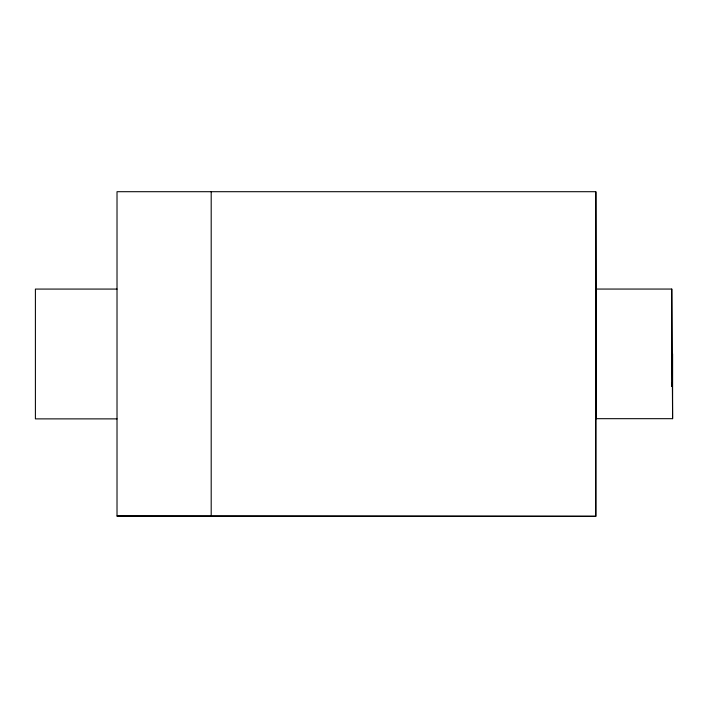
<?xml version="1.0" encoding="UTF-8"?>
<svg xmlns="http://www.w3.org/2000/svg" width="708" height="708" viewBox="0 0 708 708"><rect width="100%" height="100%" fill="white"/><g stroke="black" fill="none" stroke-linecap="round" stroke-linejoin="round"><path stroke-width="1.06" d="M595.8 357.398L595.738 300.369M672.37 382.851L671.759 386.479L671.759 289.059L595.685 289.059L596.03 418.676M117.015 289.076L35.4 289.076L35.4 418.879L117.015 418.879M596.03 353.867L595.685 191.7L595.8 516.3L117.015 516.035L117.015 191.7L595.8 191.7L595.8 516.3L117.015 516.035M671.759 353.867L672.6 353.867L672.6 418.676L595.685 418.676M671.759 289.059L672.6 418.676M211.196 191.7L211.196 516.3"/></g></svg>
